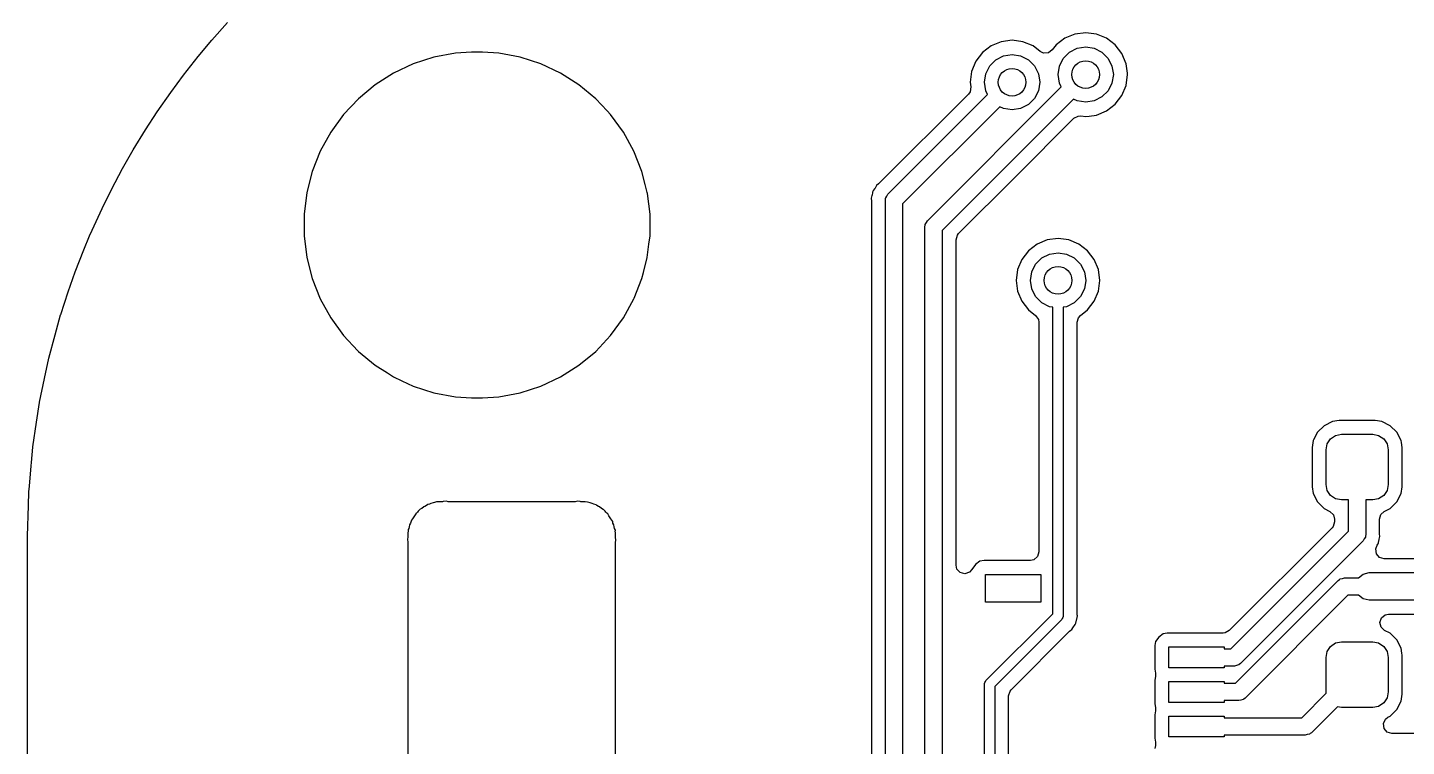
# Model space of a CAD drawing. Extents: x 0.4 to 10.6, y -8.1 to -0.4.
# Drawn here: x 4.35 to 5.135, y -1.832 to -1.423 of the extents above; entities that cross this region are included whole.
import ezdxf

# ---------------------------------------------------------------- set-up
doc = ezdxf.new("R2010")
doc.units = 0
doc.header["$MEASUREMENT"] = 0
doc.layers.add('BLACK', color=7, linetype='CONTINUOUS')

msp = doc.modelspace()

# ---------------------------------------------------------------- linework, layer by layer
at = {"layer": 'BLACK', "linetype": 'CONTINUOUS'}
for p, q in [((4.45532, -1.4302), (4.46425, -1.42016)), ((4.94658, -1.42679), (4.94083, -1.42917)), ((4.95276, -1.42598), (4.94658, -1.42679)), ((4.94658, -1.42679), (4.94658, -1.42679)), ((4.95893, -1.42679), (4.95276, -1.42598)), ((4.95276, -1.42598), (4.95276, -1.42598)), ((4.96468, -1.42917), (4.95893, -1.42679)), ((4.95893, -1.42679), (4.95893, -1.42679)), ((4.4475, -1.43959), (4.45532, -1.4302)), ((4.89894, -1.43351), (4.894, -1.4373)), ((4.90469, -1.43113), (4.89894, -1.43351)), ((4.91086, -1.43032), (4.90469, -1.43113)), ((4.90469, -1.43113), (4.90469, -1.43113)), ((4.91703, -1.43113), (4.91086, -1.43032)), ((4.91086, -1.43032), (4.91086, -1.43032)), ((4.92278, -1.43351), (4.91703, -1.43113)), ((4.91703, -1.43113), (4.91703, -1.43113)), ((4.92689, -1.43667), (4.92278, -1.43351)), ((4.93374, -1.43577), (4.93152, -1.43739)), ((4.93589, -1.43296), (4.93374, -1.43577)), ((4.94083, -1.42917), (4.93589, -1.43296)), ((4.93589, -1.43296), (4.93589, -1.43296)), ((4.93589, -1.43296), (4.93589, -1.43296)), ((4.94083, -1.42917), (4.94083, -1.42917)), ((4.94083, -1.42917), (4.94083, -1.42917)), ((4.9435, -1.43708), (4.94789, -1.43485)), ((4.94789, -1.43485), (4.95276, -1.43407)), ((4.95276, -1.43407), (4.95762, -1.43485)), ((4.95762, -1.43485), (4.96201, -1.43708)), ((4.96962, -1.43296), (4.96468, -1.42917)), ((4.97341, -1.4379), (4.96962, -1.43296)), ((4.43916, -1.45013), (4.4475, -1.43959)), ((4.56999, -1.44372), (4.55878, -1.44899)), ((4.58177, -1.43989), (4.56999, -1.44372)), ((4.56999, -1.44372), (4.56999, -1.44372)), ((4.59394, -1.43757), (4.58177, -1.43989)), ((4.60321, -1.43699), (4.59394, -1.43757)), ((4.59394, -1.43757), (4.59394, -1.43757)), ((4.60939, -1.43699), (4.60321, -1.43699)), ((4.60321, -1.43699), (4.60321, -1.43699)), ((4.61866, -1.43757), (4.60939, -1.43699)), ((4.60939, -1.43699), (4.60939, -1.43699)), ((4.62475, -1.43873), (4.61866, -1.43757)), ((4.61866, -1.43757), (4.61866, -1.43757)), ((4.63083, -1.43989), (4.62475, -1.43873)), ((4.64261, -1.44372), (4.63083, -1.43989)), ((4.63083, -1.43989), (4.63083, -1.43989)), ((4.63083, -1.43989), (4.63083, -1.43989)), ((4.65382, -1.44899), (4.64261, -1.44372)), ((4.64261, -1.44372), (4.64261, -1.44372)), ((4.89021, -1.44224), (4.88783, -1.44799)), ((4.894, -1.4373), (4.89021, -1.44224)), ((4.89812, -1.44491), (4.9016, -1.44143)), ((4.9016, -1.44143), (4.90599, -1.43919)), ((4.90599, -1.43919), (4.91086, -1.43842)), ((4.91086, -1.43842), (4.91572, -1.43919)), ((4.91572, -1.43919), (4.92011, -1.44143)), ((4.92011, -1.44143), (4.9236, -1.44491)), ((4.92877, -1.43756), (4.92689, -1.43667)), ((4.93152, -1.43739), (4.92877, -1.43756)), ((4.93778, -1.44496), (4.94002, -1.44057)), ((4.94002, -1.44057), (4.9435, -1.43708)), ((4.96201, -1.43708), (4.9655, -1.44057)), ((4.9655, -1.44057), (4.96773, -1.44496)), ((4.97579, -1.44365), (4.97341, -1.4379)), ((4.9758, -1.44372), (4.97579, -1.44365)), ((4.97649, -1.44899), (4.9758, -1.44372)), ((4.43193, -1.45996), (4.43916, -1.45013)), ((4.55878, -1.44899), (4.54832, -1.45563)), ((4.55878, -1.44899), (4.55878, -1.44899)), ((4.66428, -1.45563), (4.65382, -1.44899)), ((4.65382, -1.44899), (4.65382, -1.44899)), ((4.88783, -1.44799), (4.88701, -1.45417)), ((4.88783, -1.44799), (4.88783, -1.44799)), ((4.89511, -1.45417), (4.89588, -1.4493)), ((4.89588, -1.4493), (4.89812, -1.44491)), ((4.9236, -1.44491), (4.92584, -1.4493)), ((4.92584, -1.4493), (4.92661, -1.45417)), ((4.93701, -1.44982), (4.93778, -1.44496)), ((4.93778, -1.45469), (4.93701, -1.44982)), ((4.96773, -1.44496), (4.9685, -1.44982)), ((4.9685, -1.44982), (4.96773, -1.45469)), ((4.97579, -1.45599), (4.9766, -1.44982)), ((4.9766, -1.44982), (4.97649, -1.44899)), ((4.42421, -1.47098), (4.43193, -1.45996)), ((4.54832, -1.45563), (4.53878, -1.46353)), ((4.54832, -1.45563), (4.54832, -1.45563)), ((4.67382, -1.46353), (4.66428, -1.45563)), ((4.66428, -1.45563), (4.66428, -1.45563)), ((4.86266, -1.53296), (4.93884, -1.45678)), ((4.88694, -1.45955), (4.88598, -1.46092)), ((4.88736, -1.45684), (4.88694, -1.45955)), ((4.88701, -1.45417), (4.88701, -1.45417)), ((4.88701, -1.45417), (4.88736, -1.45684)), ((4.89588, -1.45903), (4.89511, -1.45417)), ((4.89694, -1.46112), (4.89588, -1.45903)), ((4.92584, -1.45903), (4.9236, -1.46342)), ((4.92661, -1.45417), (4.92584, -1.45903)), ((4.93884, -1.45678), (4.93778, -1.45469)), ((4.9655, -1.45908), (4.96201, -1.46256)), ((4.96773, -1.45469), (4.9655, -1.45908)), ((4.97341, -1.46175), (4.97579, -1.45599)), ((4.53878, -1.46353), (4.5303, -1.47256)), ((4.53878, -1.46353), (4.53878, -1.46353)), ((4.68035, -1.47047), (4.67382, -1.46353)), ((4.67382, -1.46353), (4.67382, -1.46353)), ((4.67382, -1.46353), (4.67382, -1.46353)), ((4.88598, -1.46092), (4.83506, -1.51184)), ((4.84017, -1.51789), (4.89694, -1.46112)), ((4.9458, -1.46374), (4.87106, -1.53848)), ((4.92011, -1.46691), (4.91572, -1.46914)), ((4.9236, -1.46342), (4.92011, -1.46691)), ((4.94789, -1.4648), (4.9458, -1.46374)), ((4.95276, -1.46557), (4.94789, -1.4648)), ((4.95762, -1.4648), (4.95276, -1.46557)), ((4.96201, -1.46256), (4.95762, -1.4648)), ((4.96468, -1.47047), (4.96962, -1.46668)), ((4.96962, -1.46668), (4.97341, -1.46175)), ((4.41759, -1.48122), (4.42421, -1.47098)), ((4.5303, -1.47256), (4.52302, -1.48258)), ((4.5303, -1.47256), (4.5303, -1.47256)), ((4.6823, -1.47256), (4.68035, -1.47047)), ((4.68958, -1.48258), (4.6823, -1.47256)), ((4.6823, -1.47256), (4.6823, -1.47256)), ((4.9039, -1.46808), (4.84857, -1.52341)), ((4.90599, -1.46914), (4.9039, -1.46808)), ((4.91086, -1.46991), (4.90599, -1.46914)), ((4.91572, -1.46914), (4.91086, -1.46991)), ((4.91254, -1.50816), (4.946, -1.47471)), ((4.946, -1.47471), (4.94841, -1.47339)), ((4.94841, -1.47339), (4.95009, -1.47332)), ((4.95009, -1.47332), (4.95276, -1.47367)), ((4.95276, -1.47367), (4.95481, -1.4734)), ((4.95276, -1.47367), (4.95276, -1.47367)), ((4.95276, -1.47367), (4.95276, -1.47367)), ((4.95481, -1.4734), (4.95893, -1.47286)), ((4.95893, -1.47286), (4.96468, -1.47047)), ((4.41052, -1.49268), (4.41759, -1.48122)), ((4.52302, -1.48258), (4.51705, -1.49343)), ((4.52302, -1.48258), (4.52302, -1.48258)), ((4.69555, -1.49343), (4.68958, -1.48258)), ((4.68958, -1.48258), (4.68958, -1.48258)), ((4.68958, -1.48258), (4.68958, -1.48258)), ((4.40454, -1.50329), (4.41052, -1.49268)), ((4.51705, -1.49343), (4.51249, -1.50495)), ((4.51705, -1.49343), (4.51705, -1.49343)), ((4.70011, -1.50495), (4.69555, -1.49343)), ((4.69555, -1.49343), (4.69555, -1.49343)), ((4.69555, -1.49343), (4.69555, -1.49343)), ((4.69555, -1.49343), (4.69555, -1.49343)), ((4.39814, -1.51516), (4.40454, -1.50329)), ((4.51249, -1.50495), (4.50941, -1.51695)), ((4.51249, -1.50495), (4.51249, -1.50495)), ((4.70203, -1.51241), (4.70011, -1.50495)), ((4.70011, -1.50495), (4.70011, -1.50495)), ((4.70319, -1.51695), (4.70203, -1.51241)), ((4.83277, -1.51457), (4.83186, -1.51588)), ((4.83288, -1.51439), (4.83277, -1.51457)), ((4.83368, -1.51301), (4.83288, -1.51439)), ((4.8349, -1.51199), (4.83368, -1.51301)), ((4.83506, -1.51184), (4.8349, -1.51199)), ((4.88039, -1.54032), (4.91254, -1.50816)), ((4.39282, -1.52608), (4.39814, -1.51516)), ((4.50941, -1.51695), (4.50785, -1.52924)), ((4.50941, -1.51695), (4.50941, -1.51695)), ((4.70327, -1.51756), (4.70319, -1.51695)), ((4.70474, -1.52924), (4.70327, -1.51756)), ((4.8311, -1.5187), (4.83069, -1.52024)), ((4.83069, -1.52024), (4.83083, -1.52183)), ((4.83083, -1.52183), (4.83083, -1.52204)), ((4.83083, -1.52204), (4.83083, -2.33406)), ((4.83114, -1.51849), (4.8311, -1.5187)), ((4.83142, -1.51692), (4.83114, -1.51849)), ((4.83149, -1.51673), (4.83142, -1.51692)), ((4.83177, -1.51606), (4.83149, -1.51673)), ((4.83186, -1.51588), (4.83177, -1.51606)), ((4.83873, -1.52137), (4.83885, -1.5205)), ((4.83873, -2.33935), (4.83873, -1.52137)), ((4.83884, -1.52033), (4.83889, -1.52023)), ((4.83885, -1.5205), (4.83884, -1.52033)), ((4.83889, -1.52023), (4.83893, -1.51999)), ((4.83893, -1.51999), (4.83959, -1.51896)), ((4.83959, -1.51896), (4.84017, -1.51789)), ((4.38711, -1.53833), (4.39282, -1.52608)), ((4.50785, -1.52924), (4.50785, -1.54163)), ((4.70474, -1.54163), (4.70474, -1.52924)), ((4.70474, -1.52924), (4.70474, -1.52924)), ((4.84857, -1.52341), (4.84857, -2.34139)), ((4.38574, -1.54163), (4.38711, -1.53833)), ((4.86122, -1.53644), (4.86135, -1.53557)), ((4.86122, -2.34836), (4.86122, -1.53644)), ((4.86133, -1.53539), (4.86138, -1.5353)), ((4.86135, -1.53557), (4.86133, -1.53539)), ((4.86138, -1.5353), (4.86142, -1.53505)), ((4.86142, -1.53505), (4.86208, -1.53403)), ((4.86208, -1.53403), (4.86266, -1.53296)), ((4.38248, -1.54951), (4.38574, -1.54163)), ((4.50785, -1.54163), (4.50941, -1.55392)), ((4.70319, -1.55392), (4.70416, -1.54628)), ((4.70416, -1.54628), (4.70474, -1.54163)), ((4.70474, -1.54163), (4.70474, -1.54163)), ((4.87106, -1.53848), (4.87106, -2.35039)), ((4.87896, -1.54377), (4.87973, -1.54113)), ((4.87896, -1.72903), (4.87896, -1.54377)), ((4.87973, -1.54113), (4.88039, -1.54032)), ((4.92509, -1.54628), (4.92015, -1.55007)), ((4.93084, -1.5439), (4.92509, -1.54628)), ((4.93701, -1.54308), (4.93084, -1.5439)), ((4.93084, -1.5439), (4.93084, -1.5439)), ((4.94318, -1.5439), (4.93701, -1.54308)), ((4.93701, -1.54308), (4.93701, -1.54308)), ((4.94893, -1.54628), (4.94318, -1.5439)), ((4.94318, -1.5439), (4.94318, -1.5439)), ((4.95387, -1.55007), (4.94893, -1.54628)), ((4.37749, -1.56207), (4.38248, -1.54951)), ((4.50941, -1.55392), (4.50941, -1.55392)), ((4.50941, -1.55392), (4.51249, -1.56591)), ((4.701, -1.56247), (4.70319, -1.55392)), ((4.92015, -1.55007), (4.91636, -1.55501)), ((4.92775, -1.55419), (4.93214, -1.55195)), ((4.93214, -1.55195), (4.93701, -1.55118)), ((4.93701, -1.55118), (4.94187, -1.55195)), ((4.94187, -1.55195), (4.94626, -1.55419)), ((4.95766, -1.55501), (4.95387, -1.55007)), ((4.91397, -1.56076), (4.91316, -1.56693)), ((4.91636, -1.55501), (4.91397, -1.56076)), ((4.91397, -1.56076), (4.91397, -1.56076)), ((4.92203, -1.56206), (4.92427, -1.55767)), ((4.92427, -1.55767), (4.92775, -1.55419)), ((4.94626, -1.55419), (4.94975, -1.55767)), ((4.94975, -1.55767), (4.95199, -1.56206)), ((4.96004, -1.56076), (4.95766, -1.55501)), ((4.96085, -1.56693), (4.96004, -1.56076)), ((4.37354, -1.5735), (4.37745, -1.56217)), ((4.37745, -1.56217), (4.37749, -1.56207)), ((4.51249, -1.56591), (4.51249, -1.56591)), ((4.51249, -1.56591), (4.51705, -1.57743)), ((4.69567, -1.57714), (4.70011, -1.56591)), ((4.70011, -1.56591), (4.701, -1.56247)), ((4.70011, -1.56591), (4.70011, -1.56591)), ((4.91316, -1.56693), (4.91316, -1.56693)), ((4.91316, -1.56693), (4.91397, -1.5731)), ((4.92126, -1.56693), (4.92203, -1.56206)), ((4.92203, -1.5718), (4.92126, -1.56693)), ((4.95199, -1.56206), (4.95276, -1.56693)), ((4.95276, -1.56693), (4.95199, -1.5718)), ((4.96004, -1.5731), (4.96085, -1.56693)), ((4.36927, -1.58638), (4.37354, -1.5735)), ((4.51705, -1.57743), (4.51705, -1.57743)), ((4.51705, -1.57743), (4.51705, -1.57743)), ((4.51705, -1.57743), (4.51705, -1.57743)), ((4.51705, -1.57743), (4.52302, -1.58829)), ((4.68958, -1.58829), (4.69555, -1.57743)), ((4.69555, -1.57743), (4.69567, -1.57714)), ((4.91397, -1.5731), (4.91397, -1.5731)), ((4.91397, -1.5731), (4.91636, -1.57885)), ((4.92427, -1.57619), (4.92203, -1.5718)), ((4.92775, -1.57967), (4.92427, -1.57619)), ((4.94975, -1.57619), (4.94626, -1.57967)), ((4.95199, -1.5718), (4.94975, -1.57619)), ((4.95766, -1.57885), (4.96004, -1.5731)), ((4.91636, -1.57885), (4.92015, -1.58379)), ((4.92015, -1.58379), (4.92425, -1.58694)), ((4.93214, -1.58191), (4.92775, -1.57967)), ((4.93406, -1.58221), (4.93214, -1.58191)), ((4.93406, -1.75665), (4.93406, -1.58221)), ((4.94187, -1.58191), (4.93996, -1.58221)), ((4.93996, -1.58221), (4.93996, -1.75787)), ((4.94626, -1.57967), (4.94187, -1.58191)), ((4.94976, -1.58694), (4.95387, -1.58379)), ((4.95387, -1.58379), (4.95766, -1.57885)), ((4.36605, -1.59795), (4.36924, -1.58649)), ((4.36924, -1.58649), (4.36927, -1.58638)), ((4.52302, -1.58829), (4.52302, -1.58829)), ((4.52302, -1.58829), (4.52302, -1.58829)), ((4.52302, -1.58829), (4.5303, -1.59831)), ((4.6823, -1.59831), (4.68958, -1.58829)), ((4.92425, -1.58694), (4.92587, -1.58916)), ((4.92587, -1.58916), (4.92616, -1.59081)), ((4.92616, -1.59081), (4.92616, -1.72148)), ((4.94785, -1.59081), (4.94863, -1.58817)), ((4.94785, -1.67374), (4.94785, -1.59081)), ((4.94863, -1.58817), (4.94976, -1.58694)), ((4.36251, -1.61114), (4.36605, -1.59795)), ((4.5303, -1.59831), (4.5303, -1.59831)), ((4.5303, -1.59831), (4.53842, -1.60696)), ((4.67382, -1.60734), (4.6823, -1.59831)), ((4.53842, -1.60696), (4.53878, -1.60734)), ((4.53878, -1.60734), (4.53878, -1.60734)), ((4.53878, -1.60734), (4.54832, -1.61523)), ((4.66428, -1.61523), (4.67382, -1.60734)), ((4.36002, -1.62274), (4.36249, -1.61125)), ((4.36249, -1.61125), (4.36251, -1.61114)), ((4.54832, -1.61523), (4.54832, -1.61523)), ((4.54832, -1.61523), (4.55522, -1.61961)), ((4.65382, -1.62187), (4.66428, -1.61523)), ((4.35723, -1.63625), (4.36002, -1.62274)), ((4.55522, -1.61961), (4.55878, -1.62187)), ((4.55878, -1.62187), (4.56353, -1.62411)), ((4.56353, -1.62411), (4.56999, -1.62715)), ((4.64261, -1.62715), (4.65382, -1.62187)), ((4.56999, -1.62715), (4.56999, -1.62715)), ((4.56999, -1.62715), (4.56999, -1.62715)), ((4.56999, -1.62715), (4.58177, -1.63097)), ((4.58177, -1.63097), (4.59394, -1.63329)), ((4.61866, -1.63329), (4.63083, -1.63097)), ((4.63083, -1.63097), (4.64261, -1.62715)), ((4.35548, -1.64772), (4.35721, -1.63637)), ((4.35721, -1.63637), (4.35723, -1.63625)), ((4.59394, -1.63329), (4.59394, -1.63329)), ((4.59394, -1.63329), (4.59394, -1.63329)), ((4.59394, -1.63329), (4.60321, -1.63388)), ((4.60321, -1.63388), (4.60321, -1.63388)), ((4.60321, -1.63388), (4.60939, -1.63388)), ((4.60939, -1.63388), (4.61866, -1.63329)), ((4.61866, -1.63329), (4.61866, -1.63329)), ((4.61866, -1.63329), (4.61866, -1.63329)), ((4.35344, -1.66164), (4.35548, -1.64772)), ((5.09318, -1.64726), (5.08846, -1.64966)), ((5.09711, -1.64663), (5.09318, -1.64726)), ((5.11746, -1.64663), (5.09711, -1.64663)), ((5.09711, -1.64663), (5.09711, -1.64663)), ((5.12138, -1.64726), (5.11746, -1.64663)), ((5.11746, -1.64663), (5.11746, -1.64663)), ((5.12611, -1.64966), (5.12138, -1.64726)), ((5.12138, -1.64726), (5.12138, -1.64726)), ((5.12138, -1.64726), (5.12138, -1.64726)), ((5.0847, -1.65342), (5.08253, -1.65767)), ((5.08846, -1.64966), (5.0847, -1.65342)), ((5.0847, -1.65342), (5.0847, -1.65342)), ((5.0847, -1.65342), (5.0847, -1.65342)), ((5.0847, -1.65342), (5.0847, -1.65342)), ((5.08846, -1.64966), (5.08846, -1.64966)), ((5.09216, -1.65712), (5.09504, -1.6552)), ((5.09504, -1.6552), (5.09843, -1.65453)), ((5.09843, -1.65453), (5.11614, -1.65453)), ((5.11614, -1.65453), (5.11953, -1.6552)), ((5.11953, -1.6552), (5.12241, -1.65712)), ((5.12986, -1.65342), (5.12611, -1.64966)), ((5.12611, -1.64966), (5.12611, -1.64966)), ((5.12611, -1.64966), (5.12611, -1.64966)), ((5.13227, -1.65814), (5.12986, -1.65342)), ((5.12986, -1.65342), (5.12986, -1.65342)), ((5.12986, -1.65342), (5.12986, -1.65342)), ((4.35262, -1.67065), (4.35343, -1.66177)), ((4.35343, -1.66177), (4.35344, -1.66164)), ((5.08229, -1.65814), (5.08167, -1.66207)), ((5.08167, -1.66207), (5.08167, -1.68439)), ((5.08253, -1.65767), (5.08229, -1.65814)), ((5.08957, -1.66339), (5.09024, -1.66)), ((5.08957, -1.68307), (5.08957, -1.66339)), ((5.09024, -1.66), (5.09216, -1.65712)), ((5.12241, -1.65712), (5.12433, -1.66)), ((5.12433, -1.66), (5.125, -1.66339)), ((5.125, -1.66339), (5.125, -1.68307)), ((5.13245, -1.65925), (5.13227, -1.65814)), ((5.13227, -1.65814), (5.13227, -1.65814)), ((5.13227, -1.65814), (5.13227, -1.65814)), ((5.13289, -1.66207), (5.13245, -1.65925)), ((5.13289, -1.68439), (5.13289, -1.66207)), ((4.35245, -1.67256), (4.35262, -1.67065)), ((4.35144, -1.68407), (4.35245, -1.67256)), ((4.94785, -1.75632), (4.94785, -1.67374)), ((4.35092, -1.69503), (4.35116, -1.68734)), ((4.35116, -1.68734), (4.35117, -1.6872)), ((4.35117, -1.6872), (4.35144, -1.68407)), ((5.08167, -1.68439), (5.08229, -1.68831)), ((5.09024, -1.68646), (5.08957, -1.68307)), ((5.09216, -1.68933), (5.09024, -1.68646)), ((5.12433, -1.68646), (5.12241, -1.68933)), ((5.125, -1.68307), (5.12433, -1.68646)), ((5.13227, -1.68831), (5.13289, -1.68439)), ((4.35041, -1.7126), (4.35092, -1.69503)), ((4.57746, -1.69502), (4.57661, -1.69555)), ((4.57819, -1.69446), (4.57746, -1.69502)), ((4.57921, -1.69429), (4.57819, -1.69446)), ((4.58006, -1.69388), (4.57921, -1.69429)), ((4.5813, -1.6936), (4.58006, -1.69388)), ((4.58006, -1.69388), (4.58006, -1.69388)), ((4.58208, -1.69335), (4.5813, -1.6936)), ((4.58316, -1.69291), (4.58208, -1.69335)), ((4.58409, -1.69296), (4.58316, -1.69291)), ((4.58439, -1.69289), (4.58409, -1.69296)), ((4.5866, -1.69289), (4.58439, -1.69289)), ((4.58692, -1.69287), (4.5866, -1.69289)), ((4.58891, -1.69261), (4.58692, -1.69287)), ((4.58988, -1.69289), (4.58891, -1.69261)), ((4.66209, -1.69289), (4.58988, -1.69289)), ((4.66352, -1.69267), (4.66209, -1.69289)), ((4.66505, -1.69287), (4.66352, -1.69267)), ((4.66536, -1.69289), (4.66505, -1.69287)), ((4.66757, -1.69289), (4.66536, -1.69289)), ((4.66788, -1.69296), (4.66757, -1.69289)), ((4.66757, -1.69289), (4.66757, -1.69289)), ((4.66757, -1.69289), (4.66757, -1.69289)), ((4.66921, -1.69307), (4.66788, -1.69296)), ((4.66988, -1.69335), (4.66921, -1.69307)), ((4.67067, -1.6936), (4.66988, -1.69335)), ((4.6719, -1.69388), (4.67067, -1.6936)), ((4.67276, -1.69429), (4.6719, -1.69388)), ((4.6719, -1.69388), (4.6719, -1.69388)), ((4.674, -1.6947), (4.67276, -1.69429)), ((4.67407, -1.69469), (4.674, -1.6947)), ((4.67451, -1.69502), (4.67407, -1.69469)), ((4.67536, -1.69555), (4.67451, -1.69502)), ((5.08229, -1.68831), (5.08229, -1.68831)), ((5.08229, -1.68831), (5.08229, -1.68831)), ((5.08229, -1.68831), (5.0847, -1.69304)), ((5.0847, -1.69304), (5.0847, -1.69304)), ((5.0847, -1.69304), (5.0847, -1.69304)), ((5.0847, -1.69304), (5.08846, -1.69679)), ((5.09504, -1.69125), (5.09216, -1.68933)), ((5.09843, -1.69193), (5.09504, -1.69125)), ((5.10236, -1.69193), (5.09843, -1.69193)), ((5.10236, -1.70958), (5.10236, -1.69193)), ((5.11614, -1.69193), (5.1122, -1.69193)), ((5.1122, -1.69193), (5.1122, -1.71161)), ((5.11953, -1.69125), (5.11614, -1.69193)), ((5.12241, -1.68933), (5.11953, -1.69125)), ((5.12611, -1.69679), (5.12986, -1.69304)), ((5.12986, -1.69304), (5.13227, -1.68831)), ((4.56956, -1.70259), (4.56904, -1.70345)), ((4.56982, -1.70205), (4.56956, -1.70259)), ((4.57075, -1.70089), (4.56982, -1.70205)), ((4.56982, -1.70205), (4.56982, -1.70205)), ((4.57138, -1.69985), (4.57075, -1.70089)), ((4.57141, -1.69967), (4.57138, -1.69985)), ((4.57175, -1.6994), (4.57141, -1.69967)), ((4.5724, -1.69877), (4.57175, -1.6994)), ((4.57279, -1.69838), (4.5724, -1.69877)), ((4.5724, -1.69877), (4.5724, -1.69877)), ((4.57342, -1.69773), (4.57278, -1.69838)), ((4.57278, -1.69838), (4.57279, -1.69838)), ((4.57386, -1.69716), (4.57342, -1.69773)), ((4.57491, -1.69673), (4.57386, -1.69716)), ((4.57606, -1.69581), (4.57491, -1.69673)), ((4.57661, -1.69555), (4.57606, -1.69581)), ((4.57606, -1.69581), (4.57606, -1.69581)), ((4.6759, -1.69581), (4.67536, -1.69555)), ((4.67706, -1.69673), (4.6759, -1.69581)), ((4.6759, -1.69581), (4.6759, -1.69581)), ((4.6781, -1.69737), (4.67706, -1.69673)), ((4.67829, -1.69739), (4.6781, -1.69737)), ((4.67855, -1.69773), (4.67829, -1.69739)), ((4.67918, -1.69838), (4.67855, -1.69773)), ((4.67957, -1.69877), (4.67918, -1.69838)), ((4.67918, -1.69838), (4.67918, -1.69838)), ((4.68022, -1.6994), (4.67957, -1.69877)), ((4.67957, -1.69877), (4.67957, -1.69877)), ((4.68079, -1.69985), (4.68022, -1.6994)), ((4.68122, -1.70089), (4.68079, -1.69985)), ((4.68214, -1.70205), (4.68122, -1.70089)), ((4.68241, -1.70259), (4.68214, -1.70205)), ((4.68214, -1.70205), (4.68214, -1.70205)), ((4.68293, -1.70345), (4.68241, -1.70259)), ((5.08846, -1.69679), (5.08846, -1.69679)), ((5.08846, -1.69679), (5.08846, -1.69679)), ((5.08846, -1.69679), (5.0918, -1.6985)), ((5.0918, -1.6985), (5.0938, -1.70039)), ((5.0938, -1.70039), (5.09447, -1.70285)), ((5.09447, -1.70285), (5.09447, -1.70428)), ((5.1201, -1.70285), (5.12087, -1.70021)), ((5.1201, -1.71095), (5.1201, -1.70285)), ((5.12087, -1.70021), (5.12276, -1.6985)), ((5.12276, -1.6985), (5.12611, -1.69679)), ((4.56698, -1.71008), (4.56691, -1.71038)), ((4.56691, -1.71038), (4.56691, -1.71259)), ((4.56709, -1.70875), (4.56698, -1.71008)), ((4.56737, -1.70807), (4.56709, -1.70875)), ((4.56761, -1.70729), (4.56737, -1.70807)), ((4.5679, -1.70605), (4.56761, -1.70729)), ((4.56831, -1.7052), (4.5679, -1.70605)), ((4.5679, -1.70605), (4.5679, -1.70605)), ((4.56871, -1.70395), (4.56831, -1.7052)), ((4.56904, -1.70345), (4.56871, -1.70388)), ((4.56871, -1.70388), (4.56871, -1.70395)), ((4.68349, -1.70418), (4.68293, -1.70345)), ((4.68366, -1.7052), (4.68349, -1.70418)), ((4.68407, -1.70605), (4.68366, -1.7052)), ((4.68435, -1.70729), (4.68407, -1.70605)), ((4.6846, -1.70807), (4.68435, -1.70729)), ((4.68505, -1.70914), (4.6846, -1.70807)), ((4.68499, -1.71008), (4.68505, -1.70914)), ((4.68506, -1.71038), (4.68499, -1.71008)), ((4.68506, -1.71259), (4.68506, -1.71038)), ((4.68506, -1.71038), (4.68506, -1.71038)), ((5.09304, -1.70774), (5.03451, -1.76627)), ((5.03536, -1.77657), (5.10236, -1.70958)), ((5.09369, -1.70692), (5.09304, -1.70774)), ((5.09447, -1.70428), (5.09369, -1.70692)), ((5.12011, -1.71116), (5.1201, -1.71095)), ((4.35041, -2.3599), (4.35041, -1.7126)), ((4.56689, -1.71291), (4.56669, -1.71443)), ((4.56669, -1.71443), (4.56691, -1.71587)), ((4.56691, -1.71259), (4.56689, -1.71291)), ((4.56691, -1.71587), (4.56691, -2.35894)), ((4.68508, -1.71291), (4.68506, -1.71259)), ((4.68506, -1.71586), (4.68534, -1.7149)), ((4.68506, -2.35894), (4.68506, -1.71586)), ((4.68534, -1.7149), (4.68508, -1.71291)), ((5.11076, -1.71509), (5.04088, -1.78498)), ((5.11135, -1.71403), (5.11076, -1.71509)), ((5.11201, -1.713), (5.11135, -1.71403)), ((5.11204, -1.71275), (5.11201, -1.713)), ((5.11209, -1.71266), (5.11204, -1.71275)), ((5.1122, -1.71161), (5.11208, -1.71248)), ((5.11208, -1.71248), (5.11209, -1.71266)), ((5.11784, -1.7198), (5.11867, -1.71769)), ((5.11867, -1.71769), (5.11908, -1.71711)), ((5.11908, -1.71711), (5.11917, -1.71692)), ((5.11908, -1.71711), (5.11908, -1.71711)), ((5.11917, -1.71692), (5.11944, -1.71626)), ((5.11944, -1.71626), (5.11951, -1.71606)), ((5.11951, -1.71606), (5.11979, -1.71449)), ((5.11951, -1.71606), (5.11951, -1.71606)), ((5.11979, -1.71449), (5.11983, -1.71429)), ((5.11983, -1.71429), (5.12025, -1.71275)), ((5.12025, -1.71275), (5.12011, -1.71116)), ((4.89259, -1.72682), (4.88998, -1.72856)), ((4.89489, -1.72636), (4.89259, -1.72682)), ((4.89259, -1.72682), (4.89259, -1.72682)), ((4.92128, -1.72636), (4.89489, -1.72636)), ((4.92331, -1.72592), (4.92128, -1.72636)), ((4.92539, -1.72412), (4.92331, -1.72592)), ((4.92616, -1.72148), (4.92539, -1.72412)), ((5.11823, -1.72252), (5.11784, -1.7198)), ((5.12003, -1.7246), (5.11823, -1.72252)), ((5.12267, -1.72537), (5.12003, -1.7246)), ((5.22779, -1.72537), (5.12267, -1.72537)), ((4.87947, -1.73121), (4.87896, -1.72903)), ((4.88135, -1.73322), (4.87947, -1.73121)), ((4.88401, -1.7339), (4.88135, -1.73322)), ((4.88662, -1.73304), (4.88401, -1.7339)), ((4.88786, -1.7315), (4.88662, -1.73304)), ((4.88797, -1.73157), (4.88786, -1.7315)), ((4.88998, -1.72856), (4.88797, -1.73157)), ((4.89567, -1.75), (4.89567, -1.73425)), ((4.89567, -1.73425), (4.92717, -1.73425)), ((4.92717, -1.73425), (4.92717, -1.75)), ((5.10803, -1.73622), (5.11076, -1.73405)), ((5.11076, -1.73405), (5.11417, -1.73327)), ((5.11417, -1.73327), (5.2372, -1.73327)), ((5.03795, -1.79626), (5.09655, -1.73766)), ((5.09655, -1.73766), (5.09725, -1.73714)), ((5.09725, -1.73714), (5.09737, -1.737)), ((5.09737, -1.737), (5.09747, -1.73697)), ((5.09747, -1.73697), (5.09767, -1.73682)), ((5.09767, -1.73682), (5.09886, -1.73656)), ((5.09886, -1.73656), (5.10003, -1.73622)), ((5.10003, -1.73622), (5.10803, -1.73622)), ((4.92717, -1.75), (4.89567, -1.75)), ((5.10207, -1.74606), (5.04347, -1.80466)), ((5.10803, -1.74606), (5.10207, -1.74606)), ((5.11076, -1.74824), (5.10803, -1.74606)), ((5.11417, -1.74902), (5.11076, -1.74824)), ((5.2372, -1.74902), (5.11417, -1.74902)), ((4.89597, -1.79474), (4.93406, -1.75665)), ((4.93995, -1.75813), (4.93989, -1.75825)), ((4.93996, -1.75787), (4.93993, -1.75805)), ((4.93993, -1.75805), (4.93995, -1.75813)), ((4.94795, -1.75728), (4.94785, -1.75632)), ((4.9479, -1.75871), (4.94807, -1.75787)), ((4.94807, -1.75787), (4.94795, -1.75728)), ((5.12113, -1.75898), (5.12329, -1.75727)), ((5.12329, -1.75727), (5.12512, -1.75691)), ((5.12512, -1.75691), (5.22779, -1.75691)), ((4.9391, -1.75996), (4.90101, -1.79805)), ((4.93937, -1.75938), (4.9391, -1.75996)), ((4.93978, -1.75888), (4.93937, -1.75938)), ((4.93989, -1.75825), (4.93978, -1.75888)), ((4.94358, -1.76664), (4.94432, -1.76603)), ((4.94432, -1.76603), (4.94483, -1.76569)), ((4.94483, -1.76569), (4.94546, -1.76474)), ((4.94546, -1.76474), (4.94681, -1.76272)), ((4.94681, -1.76272), (4.94722, -1.76211)), ((4.94722, -1.76211), (4.94722, -1.76211)), ((4.94722, -1.76211), (4.94723, -1.76211)), ((4.94723, -1.76211), (4.9479, -1.75871)), ((5.12024, -1.76158), (5.12113, -1.75898)), ((5.12091, -1.76425), (5.12024, -1.76158)), ((5.12291, -1.76614), (5.12091, -1.76425)), ((4.91033, -1.79989), (4.94358, -1.76664)), ((4.99256, -1.77251), (4.99211, -1.77481)), ((4.99431, -1.7699), (4.99256, -1.77251)), ((4.99256, -1.77251), (4.99256, -1.77251)), ((4.99692, -1.76815), (4.99431, -1.7699)), ((4.99922, -1.7677), (4.99692, -1.76815)), ((4.99692, -1.76815), (4.99692, -1.76815)), ((5.03106, -1.7677), (4.99922, -1.7677)), ((5.03209, -1.76759), (5.03106, -1.7677)), ((5.03451, -1.76627), (5.03209, -1.76759)), ((5.09216, -1.77523), (5.09504, -1.77331)), ((5.09504, -1.77331), (5.09843, -1.77264)), ((5.09843, -1.77264), (5.11614, -1.77264)), ((5.11614, -1.77264), (5.11953, -1.77331)), ((5.11953, -1.77331), (5.12241, -1.77523)), ((5.12611, -1.76777), (5.12291, -1.76614)), ((5.12986, -1.77153), (5.12611, -1.76777)), ((5.12611, -1.76777), (5.12611, -1.76777)), ((5.12611, -1.76777), (5.12611, -1.76777)), ((5.13227, -1.77625), (5.12986, -1.77153)), ((5.12986, -1.77153), (5.12986, -1.77153)), ((5.12986, -1.77153), (5.12986, -1.77153)), ((4.99211, -1.77481), (4.99211, -1.78818)), ((5, -1.7874), (5, -1.77559)), ((5, -1.77559), (5.0315, -1.77559)), ((5.0315, -1.77559), (5.0315, -1.77657)), ((5.0315, -1.77657), (5.03536, -1.77657)), ((5.08957, -1.7815), (5.09024, -1.77811)), ((5.08957, -1.80118), (5.08957, -1.7815)), ((5.09024, -1.77811), (5.09216, -1.77523)), ((5.12241, -1.77523), (5.12433, -1.77811)), ((5.12433, -1.77811), (5.125, -1.7815)), ((5.125, -1.7815), (5.125, -1.80118)), ((5.13227, -1.77626), (5.13227, -1.77625)), ((5.13227, -1.77625), (5.13227, -1.77625)), ((5.13272, -1.77906), (5.13227, -1.77626)), ((5.13289, -1.78018), (5.13272, -1.77906)), ((5.13289, -1.8025), (5.13289, -1.78018)), ((4.99211, -1.78818), (4.99255, -1.79039)), ((5.0315, -1.7874), (5, -1.7874)), ((5.0374, -1.78642), (5.0315, -1.78642)), ((5.0315, -1.78642), (5.0315, -1.7874)), ((5.03857, -1.78607), (5.0374, -1.78642)), ((5.03976, -1.78582), (5.03857, -1.78607)), ((5.03996, -1.78567), (5.03976, -1.78582)), ((5.04006, -1.78564), (5.03996, -1.78567)), ((5.04018, -1.7855), (5.04006, -1.78564)), ((5.04088, -1.78498), (5.04018, -1.7855)), ((4.8951, -1.79683), (4.89513, -1.79665)), ((4.8951, -2.16971), (4.8951, -1.79683)), ((4.89511, -1.79657), (4.89517, -1.79645)), ((4.89513, -1.79665), (4.89511, -1.79657)), ((4.89517, -1.79645), (4.89528, -1.79582)), ((4.89528, -1.79582), (4.8957, -1.79532)), ((4.8957, -1.79532), (4.89597, -1.79474)), ((4.99255, -1.79229), (4.99211, -1.7945)), ((4.99211, -1.7945), (4.99211, -1.80786)), ((4.99255, -1.79039), (4.99255, -1.79229)), ((5, -1.80709), (5, -1.79528)), ((5, -1.79528), (5.0315, -1.79528)), ((5.0315, -1.79528), (5.0315, -1.79626)), ((5.0315, -1.79626), (5.03795, -1.79626)), ((4.90101, -1.79805), (4.90101, -2.16849)), ((4.9089, -1.80334), (4.90968, -1.8007)), ((4.9089, -1.90629), (4.9089, -1.80334)), ((4.90968, -1.8007), (4.91033, -1.79989)), ((5.04265, -1.80532), (5.04255, -1.80535)), ((5.04276, -1.80519), (5.04265, -1.80532)), ((5.04347, -1.80466), (5.04276, -1.80519)), ((5.07572, -1.81594), (5.08972, -1.80194)), ((5.08972, -1.80194), (5.08957, -1.80118)), ((5.12433, -1.80457), (5.12241, -1.80744)), ((5.125, -1.80118), (5.12433, -1.80457)), ((5.13227, -1.80642), (5.13289, -1.8025)), ((4.99211, -1.80786), (4.99255, -1.81007)), ((4.99255, -1.81198), (4.99211, -1.81418)), ((4.99255, -1.81007), (4.99255, -1.81198)), ((5.0315, -1.80709), (5, -1.80709)), ((5.03999, -1.8061), (5.0315, -1.8061)), ((5.0315, -1.8061), (5.0315, -1.80709)), ((5.04116, -1.80576), (5.03999, -1.8061)), ((5.04235, -1.8055), (5.04116, -1.80576)), ((5.04255, -1.80535), (5.04235, -1.8055)), ((5.09602, -1.80956), (5.08124, -1.82435)), ((5.09843, -1.81004), (5.09602, -1.80956)), ((5.11614, -1.81004), (5.09843, -1.81004)), ((5.11953, -1.80937), (5.11614, -1.81004)), ((5.12241, -1.80744), (5.11953, -1.80937)), ((5.12611, -1.8149), (5.12986, -1.81115)), ((5.12986, -1.81115), (5.13227, -1.80642)), ((4.99211, -1.81418), (4.99211, -1.82755)), ((5, -1.82677), (5, -1.81496)), ((5, -1.81496), (5.0315, -1.81496)), ((5.0315, -1.81496), (5.0315, -1.81594)), ((5.0315, -1.81594), (5.07572, -1.81594)), ((5.12222, -1.81921), (5.12336, -1.8167)), ((5.12261, -1.82193), (5.12222, -1.81921)), ((5.12336, -1.8167), (5.12484, -1.81555)), ((5.12484, -1.81555), (5.12611, -1.8149)), ((4.99211, -1.82755), (4.99255, -1.82976)), ((5.0315, -1.82677), (5, -1.82677)), ((5.07776, -1.82579), (5.0315, -1.82579)), ((5.0315, -1.82579), (5.0315, -1.82677)), ((5.07892, -1.82544), (5.07776, -1.82579)), ((5.08011, -1.82519), (5.07892, -1.82544)), ((5.08031, -1.82504), (5.08011, -1.82519)), ((5.08042, -1.82501), (5.08031, -1.82504)), ((5.08053, -1.82487), (5.08042, -1.82501)), ((5.08124, -1.82435), (5.08053, -1.82487)), ((5.12441, -1.82401), (5.12261, -1.82193)), ((5.12705, -1.82478), (5.12441, -1.82401)), ((5.16982, -1.82478), (5.12705, -1.82478)), ((4.99255, -1.83166), (4.99221, -1.83337)), ((4.99255, -1.82976), (4.99255, -1.83166))]:
    msp.add_line(p, q, dxfattribs=at)
at = {"layer": 'BLACK'}
for centre in [(4.95276, -1.44982), (4.91086, -1.45417), (4.93701, -1.56693)]:
    msp.add_circle(centre, 0.00787, dxfattribs=at)

doc.saveas('drawing.dxf')
